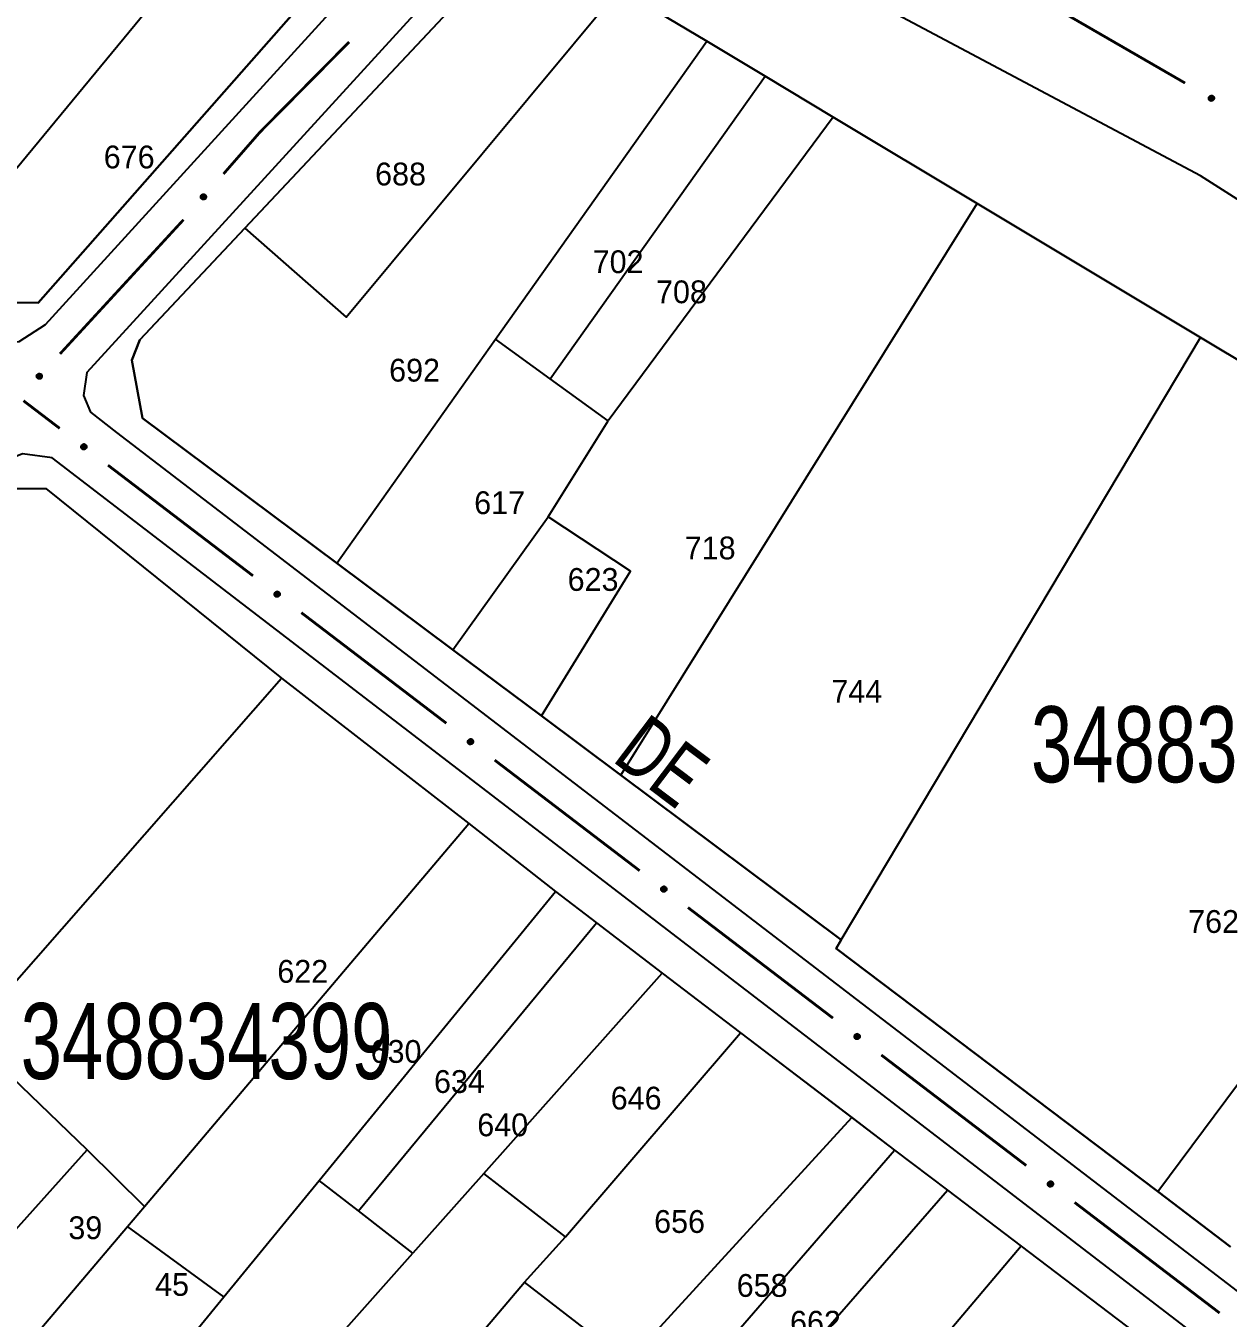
# Model space of a CAD drawing. Extents: x 199577 to 200882, y 4838726 to 4840156.
# Drawn here: x 200511 to 200590.2, y 4839317.5 to 4839402.5 of the extents above; entities that cross this region are included whole.
import ezdxf
from ezdxf.enums import TextEntityAlignment as Align

# ---------------------------------------------------------------- set-up
doc = ezdxf.new("R2010")
doc.units = 0
doc.header["$LTSCALE"] = 1.5
doc.header["$MEASUREMENT"] = 0
for name, color, linetype in [('CD_MALHA_LOTES', 7, 'CONTINUOUS'), ('CD_TXT_QUADRA', 2, 'CONTINUOUS'), ('RU-QUADRA', 210, 'CONTINUOUS'), ('SV-EIXO-RUA-PAV', 20, 'CONTINUOUS'), ('SV-RUA-PAVIM', 7, 'CONTINUOUS'), ('SV-TXT-RUA-PAV', 7, 'CONTINUOUS'), ('Th_NmrPorta', 1, 'CONTINUOUS')]:
    doc.layers.add(name, color=color, linetype=linetype)
doc.styles.add('ARIAL', font='ARIAL.SHX')

msp = doc.modelspace()

# ---------------------------------------------------------------- linework, layer by layer
at = {"layer": 'CD_MALHA_LOTES', "linetype": 'Continuous', "flags": 128}
for points in [[(200530.14, 4839417.03), (200505.87, 4839387.65)], [(200505.87, 4839387.65), (200510.07, 4839384.32), (200511.85, 4839384.28), (200536.65, 4839412.46), (200530.14, 4839417.03)], [(200550.08, 4839404.96), (200545.59, 4839407.65), (200544.03, 4839407.92), (200542.6, 4839407.47), (200525.45, 4839389.21)], [(200525.45, 4839389.21), (200532.12, 4839383.35), (200550.08, 4839404.96)], [(200555.85, 4839401.5), (200550.08, 4839404.96)], [(200541.95, 4839381.89), (200555.85, 4839401.5)], [(200559.69, 4839399.2), (200555.85, 4839401.5)], [(200545.53, 4839379.29), (200559.69, 4839399.2)], [(200564.17, 4839396.51), (200559.69, 4839399.2)], [(200564.17, 4839396.51), (200549.35, 4839376.52)], [(200573.65, 4839390.83), (200564.17, 4839396.51)], [(200550.18, 4839353.21), (200573.65, 4839390.83)], [(200588.35, 4839382.01), (200573.65, 4839390.83)], [(200525.45, 4839389.21), (200518.54, 4839381.85), (200518.01, 4839380.52), (200518.7, 4839376.7), (200531.51, 4839367.15)], [(200531.51, 4839367.15), (200541.95, 4839381.89)], [(200545.53, 4839379.29), (200541.95, 4839381.89)], [(200564.7, 4839342.37), (200588.35, 4839382.01)], [(200612.55, 4839367.5), (200588.35, 4839382.01)], [(200549.35, 4839376.52), (200545.53, 4839379.29)], [(200545.4, 4839370.21), (200549.35, 4839376.52)], [(200493.39, 4839354.05), (200510.02, 4839372.08), (200512.35, 4839372.06), (200527.86, 4839359.6)], [(200539.14, 4839361.45), (200545.4, 4839370.21)], [(200544.97, 4839357.1), (200550.82, 4839366.63), (200545.4, 4839370.21)], [(200531.51, 4839367.15), (200539.14, 4839361.45)], [(200539.14, 4839361.45), (200544.97, 4839357.1)], [(200509.82, 4839339.01), (200527.86, 4839359.6)], [(200527.86, 4839359.6), (200540.18, 4839350.02)], [(200544.97, 4839357.1), (200550.18, 4839353.21)], [(200550.18, 4839353.21), (200564.7, 4839342.37)], [(200518.84, 4839324.83), (200540.18, 4839350.02)], [(200540.18, 4839350.02), (200545.9, 4839345.56)], [(200530.34, 4839326.54), (200545.9, 4839345.56)], [(200545.9, 4839345.56), (200548.58, 4839343.48)], [(200532.93, 4839324.53), (200548.58, 4839343.48)], [(200548.58, 4839343.48), (200552.92, 4839340.17)], [(200564.7, 4839342.37), (200564.36, 4839341.8)], [(200564.36, 4839341.8), (200585.53, 4839325.8)], [(200541.18, 4839326.99), (200552.92, 4839340.17)], [(200552.92, 4839340.17), (200558.06, 4839336.26)], [(200585.53, 4839325.8), (200595.26, 4839338.86)], [(200546.55, 4839322.83), (200558.06, 4839336.26)], [(200558.06, 4839336.26), (200565.4, 4839330.67)], [(200515.07, 4839328.56), (200508.24, 4839335.12)], [(200550.65, 4839314.58), (200565.4, 4839330.67)], [(200565.4, 4839330.67), (200568.2, 4839328.54)], [(200508.83, 4839321.62), (200515.07, 4839328.56)], [(200518.84, 4839324.83), (200515.07, 4839328.56)], [(200553.91, 4839312.05), (200568.2, 4839328.54)], [(200568.2, 4839328.54), (200571.69, 4839325.89)], [(200524.07, 4839318.88), (200530.34, 4839326.54)], [(200532.93, 4839324.53), (200530.34, 4839326.54)], [(200541.18, 4839326.99), (200536.51, 4839321.75)], [(200546.55, 4839322.83), (200541.18, 4839326.99)], [(200557.31, 4839309.41), (200571.69, 4839325.89)], [(200571.69, 4839325.89), (200576.53, 4839322.21)], [(200585.53, 4839325.8), (200590.31, 4839322.18)], [(200517.72, 4839323.5), (200518.84, 4839324.83)], [(200536.51, 4839321.75), (200532.93, 4839324.53)], [(200511.1, 4839315.69), (200517.72, 4839323.5)], [(200524.07, 4839318.88), (200517.72, 4839323.5)], [(200543.85, 4839319.85), (200546.55, 4839322.83)], [(200576.53, 4839322.21), (200562.39, 4839305.47)], [(200576.53, 4839322.21), (200585.75, 4839315.22)], [(200524.02, 4839307.72), (200536.51, 4839321.75)], [(200530.29, 4839303.86), (200543.85, 4839319.85)], [(200547.8, 4839316.79), (200543.85, 4839319.85)], [(200517.98, 4839311.45), (200524.07, 4839318.88)]]:
    msp.add_lwpolyline(points, dxfattribs=at)
at = {"layer": 'RU-QUADRA', "linetype": 'Continuous', "flags": 128}
msp.add_lwpolyline([(200461.5, 4839425.94), (200472.33, 4839438.79), (200477.16, 4839444.52), (200478.6, 4839445.71), (200481.15, 4839446.44), (200484.04, 4839445.64), (200489.46, 4839442.3), (200501.43, 4839435.2), (200508.08, 4839431.16), (200514.26, 4839426.88), (200515.31, 4839428.58), (200531.2, 4839418.73), (200530.14, 4839417.03), (200536.65, 4839412.46), (200511.85, 4839384.28), (200510.07, 4839384.32), (200505.87, 4839387.65), (200492.51, 4839398.23), (200486.64, 4839402.87), (200480.66, 4839407.61), (200465.81, 4839419.37), (200461.47, 4839423.15)], close=True, dxfattribs=at)
for points in [[(200590.31, 4839322.18), (200585.53, 4839325.8), (200564.36, 4839341.8), (200564.7, 4839342.37), (200550.18, 4839353.21), (200544.97, 4839357.1), (200539.14, 4839361.45), (200531.51, 4839367.15), (200518.7, 4839376.7), (200518.01, 4839380.52), (200518.54, 4839381.85), (200525.45, 4839389.21), (200542.6, 4839407.47), (200544.03, 4839407.92), (200545.59, 4839407.65), (200550.08, 4839404.96), (200555.85, 4839401.5), (200559.69, 4839399.2), (200564.17, 4839396.51), (200573.65, 4839390.83), (200588.35, 4839382.01), (200612.55, 4839367.5)], [(200511.1, 4839315.69), (200506.33, 4839318.64), (200502.42, 4839321.04), (200478.96, 4839335.51), (200479.04, 4839338.48), (200484.03, 4839343.9), (200489.02, 4839349.31), (200493.39, 4839354.05), (200510.02, 4839372.08), (200512.35, 4839372.06), (200527.86, 4839359.6), (200540.18, 4839350.02), (200545.9, 4839345.56), (200548.58, 4839343.48), (200552.92, 4839340.17), (200558.06, 4839336.26), (200568.2, 4839328.54), (200571.69, 4839325.89), (200576.53, 4839322.21), (200585.75, 4839315.22)]]:
    msp.add_lwpolyline(points, dxfattribs=at)
at = {"layer": 'SV-EIXO-RUA-PAV', "const_width": 0.18}
for points in [[(200576.934704, 4839404.754677), (200587.324769, 4839398.750798)], [(200526.44, 4839395.52), (200532.309673, 4839401.452736)], [(200524.037013, 4839392.766877), (200526.009737, 4839395.027044)], [(200526.009737, 4839395.027044), (200526.44, 4839395.52)], [(200513.277588, 4839380.926224), (200521.406012, 4839389.753949)], [(200513.259363, 4839376.027335), (200510.873818, 4839377.846449)], [(200525.982269, 4839366.325393), (200516.44009, 4839373.60185)], [(200538.705174, 4839356.623452), (200529.162995, 4839363.899908)], [(200551.42808, 4839346.92151), (200541.885901, 4839354.197966)], [(200564.150986, 4839337.219568), (200554.608806, 4839344.496024)], [(200576.873891, 4839327.517626), (200567.331712, 4839334.794083)], [(200589.596797, 4839317.815685), (200580.054618, 4839325.092141)]]:
    msp.add_lwpolyline(points, dxfattribs=at)
at = {"layer": 'SV-EIXO-RUA-PAV'}
for points in [[(200588.987118, 4839397.917351), (200589.03418, 4839397.93066), (200589.07735, 4839397.932474), (200589.113791, 4839397.923625), (200589.143954, 4839397.907408), (200589.172944, 4839397.887341), (200589.197708, 4839397.860662), (200589.218634, 4839397.824963), (200589.232316, 4839397.777846), (200589.231269, 4839397.733501), (200589.224504, 4839397.69731), (200589.209405, 4839397.664884), (200589.18944, 4839397.637049), (200589.160876, 4839397.612241), (200589.124491, 4839397.591388), (200589.07678, 4839397.578777), (200589.034446, 4839397.577288), (200588.999423, 4839397.586773), (200588.96692, 4839397.602159), (200588.93757, 4839397.623), (200588.913412, 4839397.649329), (200588.892482, 4839397.686001), (200588.880658, 4839397.733256), (200588.878691, 4839397.775463), (200588.887682, 4839397.81061), (200588.903551, 4839397.842268), (200588.923323, 4839397.871589), (200588.949106, 4839397.897599), (200588.987118, 4839397.917351)], [(200522.544449, 4839391.224237), (200522.540444, 4839391.272981), (200522.54697, 4839391.315694), (200522.562666, 4839391.349751), (200522.584384, 4839391.37623), (200522.609653, 4839391.400817), (200522.640599, 4839391.419985), (200522.679658, 4839391.433651), (200522.728527, 4839391.438011), (200522.771842, 4839391.42845), (200522.806055, 4839391.414849), (200522.834969, 4839391.393792), (200522.858443, 4839391.368844), (200522.87729, 4839391.336041), (200522.890753, 4839391.296323), (200522.893948, 4839391.247078), (200522.887264, 4839391.205248), (200522.871216, 4839391.172704), (200522.849864, 4839391.14377), (200522.823765, 4839391.118978), (200522.79328, 4839391.100337), (200522.753266, 4839391.086854), (200522.704618, 4839391.084345), (200522.662822, 4839391.090536), (200522.630062, 4839391.106122), (200522.602049, 4839391.127785), (200522.57708, 4839391.15283), (200522.556517, 4839391.183135), (200522.544449, 4839391.224237)], [(200511.744546, 4839379.423804), (200511.741838, 4839379.472637), (200511.749497, 4839379.515161), (200511.766093, 4839379.548789), (200511.788507, 4839379.574682), (200511.814421, 4839379.598588), (200511.845865, 4839379.616927), (200511.885274, 4839379.62955), (200511.934241, 4839379.632609), (200511.977287, 4839379.621901), (200512.011126, 4839379.607394), (200512.039471, 4839379.585577), (200512.062273, 4839379.560013), (200512.080242, 4839379.526721), (200512.092644, 4839379.486659), (200512.094529, 4839379.437346), (200512.086735, 4839379.395709), (200512.069828, 4839379.363604), (200512.047714, 4839379.335247), (200512.020966, 4839379.311157), (200511.989995, 4839379.293334), (200511.949637, 4839379.280919), (200511.90094, 4839379.279703), (200511.859323, 4839379.287003), (200511.826989, 4839379.303454), (200511.799562, 4839379.325855), (200511.775268, 4839379.351554), (200511.755517, 4839379.382396), (200511.744546, 4839379.423804)], [(200514.897229, 4839374.639935), (200514.848856, 4839374.632719), (200514.805806, 4839374.636409), (200514.770786, 4839374.649821), (200514.74293, 4839374.669742), (200514.716728, 4839374.693332), (200514.695557, 4839374.722944), (200514.679341, 4839374.761015), (200514.671762, 4839374.809489), (200514.678441, 4839374.853341), (200514.689753, 4839374.888378), (200514.708853, 4839374.91862), (200514.732196, 4839374.943691), (200514.763682, 4839374.964664), (200514.802424, 4839374.980721), (200514.851351, 4839374.987162), (200514.893531, 4839374.983255), (200514.927063, 4839374.969393), (200514.957346, 4839374.949998), (200514.983807, 4839374.925594), (200515.004421, 4839374.896407), (200515.020518, 4839374.857371), (200515.026235, 4839374.808996), (200515.022819, 4839374.766881), (200515.009431, 4839374.733163), (200514.989666, 4839374.70378), (200514.966325, 4839374.677212), (200514.937444, 4839374.654692), (200514.897229, 4839374.639935)], [(200527.620134, 4839364.937993), (200527.571761, 4839364.930777), (200527.528711, 4839364.934467), (200527.493691, 4839364.947879), (200527.465836, 4839364.9678), (200527.439633, 4839364.99139), (200527.418463, 4839365.021003), (200527.402247, 4839365.059073), (200527.394668, 4839365.107547), (200527.401346, 4839365.151399), (200527.412658, 4839365.186436), (200527.431759, 4839365.216679), (200527.455102, 4839365.241749), (200527.486588, 4839365.262722), (200527.52533, 4839365.278779), (200527.574257, 4839365.28522), (200527.616437, 4839365.281313), (200527.649969, 4839365.267451), (200527.680251, 4839365.248057), (200527.706713, 4839365.223652), (200527.727327, 4839365.194465), (200527.743423, 4839365.155429), (200527.749141, 4839365.107054), (200527.745724, 4839365.06494), (200527.732337, 4839365.031222), (200527.712571, 4839365.001839), (200527.68923, 4839364.97527), (200527.66035, 4839364.95275), (200527.620134, 4839364.937993)], [(200540.34304, 4839355.236051), (200540.294667, 4839355.228835), (200540.251617, 4839355.232525), (200540.216597, 4839355.245938), (200540.188741, 4839355.265859), (200540.162539, 4839355.289449), (200540.141369, 4839355.319061), (200540.125152, 4839355.357132), (200540.117573, 4839355.405606), (200540.124252, 4839355.449458), (200540.135564, 4839355.484494), (200540.154664, 4839355.514737), (200540.178007, 4839355.539807), (200540.209494, 4839355.56078), (200540.248235, 4839355.576837), (200540.297162, 4839355.583279), (200540.339342, 4839355.579372), (200540.372875, 4839355.565509), (200540.403157, 4839355.546115), (200540.429619, 4839355.521711), (200540.450232, 4839355.492523), (200540.466329, 4839355.453487), (200540.472047, 4839355.405112), (200540.46863, 4839355.362998), (200540.455242, 4839355.32928), (200540.435477, 4839355.299897), (200540.412136, 4839355.273328), (200540.383255, 4839355.250808), (200540.34304, 4839355.236051)], [(200553.065946, 4839345.534109), (200553.017572, 4839345.526894), (200552.974522, 4839345.530584), (200552.939502, 4839345.543996), (200552.911647, 4839345.563917), (200552.885444, 4839345.587507), (200552.864274, 4839345.617119), (200552.848058, 4839345.65519), (200552.840479, 4839345.703664), (200552.847157, 4839345.747516), (200552.85847, 4839345.782553), (200552.87757, 4839345.812795), (200552.900913, 4839345.837865), (200552.932399, 4839345.858839), (200552.971141, 4839345.874896), (200553.020068, 4839345.881337), (200553.062248, 4839345.87743), (200553.09578, 4839345.863568), (200553.126062, 4839345.844173), (200553.152524, 4839345.819769), (200553.173138, 4839345.790581), (200553.189234, 4839345.751546), (200553.194952, 4839345.70317), (200553.191536, 4839345.661056), (200553.178148, 4839345.627338), (200553.158383, 4839345.597955), (200553.135042, 4839345.571387), (200553.106161, 4839345.548867), (200553.065946, 4839345.534109)], [(200565.788851, 4839335.832168), (200565.740478, 4839335.824952), (200565.697428, 4839335.828642), (200565.662408, 4839335.842054), (200565.634552, 4839335.861975), (200565.60835, 4839335.885565), (200565.58718, 4839335.915177), (200565.570963, 4839335.953248), (200565.563384, 4839336.001722), (200565.570063, 4839336.045574), (200565.581375, 4839336.080611), (200565.600475, 4839336.110853), (200565.623818, 4839336.135924), (200565.655305, 4839336.156897), (200565.694046, 4839336.172954), (200565.742973, 4839336.179395), (200565.785154, 4839336.175488), (200565.818686, 4839336.161626), (200565.848968, 4839336.142231), (200565.87543, 4839336.117827), (200565.896043, 4839336.08864), (200565.91214, 4839336.049604), (200565.917858, 4839336.001229), (200565.914441, 4839335.959115), (200565.901053, 4839335.925396), (200565.881288, 4839335.896013), (200565.857947, 4839335.869445), (200565.829066, 4839335.846925), (200565.788851, 4839335.832168)], [(200578.511757, 4839326.130226), (200578.463384, 4839326.12301), (200578.420334, 4839326.1267), (200578.385314, 4839326.140112), (200578.357458, 4839326.160033), (200578.331256, 4839326.183624), (200578.310085, 4839326.213236), (200578.293869, 4839326.251306), (200578.28629, 4839326.29978), (200578.292968, 4839326.343633), (200578.304281, 4839326.378669), (200578.323381, 4839326.408912), (200578.346724, 4839326.433982), (200578.37821, 4839326.454955), (200578.416952, 4839326.471012), (200578.465879, 4839326.477454), (200578.508059, 4839326.473546), (200578.541591, 4839326.459684), (200578.571873, 4839326.44029), (200578.598335, 4839326.415885), (200578.618949, 4839326.386698), (200578.635046, 4839326.347662), (200578.640763, 4839326.299287), (200578.637347, 4839326.257173), (200578.623959, 4839326.223455), (200578.604194, 4839326.194072), (200578.580853, 4839326.167503), (200578.551972, 4839326.144983), (200578.511757, 4839326.130226)]]:
    msp.add_lwpolyline(points, close=True, dxfattribs=at)
for points in [[(200588.878691, 4839397.775463), (200589.18944, 4839397.637049)], [(200588.880658, 4839397.733256), (200589.160876, 4839397.612241)], [(200588.881053, 4839397.752407), (200589.170538, 4839397.626103)], [(200588.885807, 4839397.790634), (200589.196558, 4839397.652042)], [(200588.887682, 4839397.81061), (200589.209405, 4839397.664884)], [(200588.89066, 4839397.709032), (200589.139792, 4839397.602895)], [(200588.892482, 4839397.686001), (200589.124491, 4839397.591388)], [(200588.89765, 4839397.824766), (200589.214125, 4839397.679714)], [(200588.903551, 4839397.842268), (200589.224504, 4839397.69731)], [(200588.908905, 4839397.66697), (200589.093686, 4839397.588562)], [(200588.913412, 4839397.649329), (200589.07678, 4839397.578777)], [(200588.917264, 4839397.855982), (200589.224471, 4839397.719438)], [(200588.923323, 4839397.871589), (200589.231269, 4839397.733501)], [(200588.929566, 4839397.634544), (200589.049813, 4839397.580819)], [(200588.93757, 4839397.623), (200589.034446, 4839397.577288)], [(200588.940239, 4839397.882105), (200589.228044, 4839397.758348)], [(200588.949106, 4839397.897599), (200589.232316, 4839397.777846)], [(200588.96794, 4839397.905497), (200589.221483, 4839397.801539)], [(200588.987118, 4839397.917351), (200589.218634, 4839397.824963)], [(200589.013048, 4839397.923559), (200589.201557, 4839397.846148)], [(200589.03418, 4839397.93066), (200589.197708, 4839397.860662)], [(200589.058785, 4839397.9318), (200589.177168, 4839397.877577)], [(200589.07735, 4839397.932474), (200589.172944, 4839397.887341)], [(200522.540444, 4839391.272981), (200522.640599, 4839391.419985)], [(200522.543346, 4839391.250877), (200522.655583, 4839391.420969)], [(200522.544059, 4839391.297346), (200522.620048, 4839391.403083)], [(200522.544449, 4839391.224237), (200522.679658, 4839391.433651)], [(200522.54697, 4839391.315694), (200522.609653, 4839391.400817)], [(200522.552391, 4839391.203137), (200522.703192, 4839391.431939)], [(200522.556517, 4839391.183135), (200522.728527, 4839391.438011)], [(200522.570016, 4839391.171453), (200522.746838, 4839391.430067)], [(200522.57708, 4839391.15283), (200522.771842, 4839391.42845)], [(200522.59123, 4839391.143881), (200522.784334, 4839391.419074)], [(200522.602049, 4839391.127785), (200522.806055, 4839391.414849)], [(200522.618089, 4839391.118627), (200522.821324, 4839391.401277)], [(200522.630062, 4839391.106122), (200522.834969, 4839391.393792)], [(200522.649304, 4839391.100438), (200522.845099, 4839391.378715)], [(200522.662822, 4839391.090536), (200522.858443, 4839391.368844)], [(200522.685902, 4839391.088417), (200522.865547, 4839391.348189)], [(200522.704618, 4839391.084345), (200522.87729, 4839391.336041)], [(200522.730314, 4839391.089498), (200522.882405, 4839391.313552)], [(200522.753266, 4839391.086854), (200522.890753, 4839391.296323)], [(200522.775101, 4839391.099309), (200522.887599, 4839391.265551)], [(200522.79328, 4839391.100337), (200522.893948, 4839391.247078)], [(200522.810897, 4839391.113345), (200522.886756, 4839391.221007)], [(200522.823765, 4839391.118978), (200522.887264, 4839391.205248)], [(200511.741838, 4839379.472637), (200511.845865, 4839379.616927)], [(200511.744152, 4839379.450464), (200511.86087, 4839379.617512)], [(200511.744546, 4839379.423804), (200511.885274, 4839379.62955)], [(200511.7461, 4839379.496897), (200511.824872, 4839379.600577)], [(200511.749497, 4839379.515161), (200511.814421, 4839379.598588)], [(200511.751924, 4839379.4025), (200511.908754, 4839379.627213)], [(200511.755517, 4839379.382396), (200511.934241, 4839379.632609)], [(200511.768701, 4839379.370359), (200511.952335, 4839379.624182)], [(200511.775268, 4839379.351554), (200511.977287, 4839379.621901)], [(200511.789174, 4839379.342233), (200511.989525, 4839379.612196)], [(200511.799562, 4839379.325855), (200512.011126, 4839379.607394)], [(200511.815353, 4839379.316273), (200512.02603, 4839379.593422)], [(200511.826989, 4839379.303454), (200512.039471, 4839379.585577)], [(200511.846073, 4839379.297261), (200512.049197, 4839379.570235)], [(200511.859323, 4839379.287003), (200512.062273, 4839379.560013)], [(200511.882339, 4839379.284271), (200512.068825, 4839379.539177)], [(200511.90094, 4839379.279703), (200512.080242, 4839379.526721)], [(200511.926764, 4839379.284172), (200512.084757, 4839379.504104)], [(200511.949637, 4839379.280919), (200512.092644, 4839379.486659)], [(200511.971796, 4839379.292789), (200512.088673, 4839379.455981)], [(200511.989995, 4839379.293334), (200512.094529, 4839379.437346)], [(200512.007953, 4839379.305868), (200512.086646, 4839379.411476)], [(200512.020966, 4839379.311157), (200512.086735, 4839379.395709)], [(200514.937444, 4839374.654692), (200514.671762, 4839374.809489)], [(200514.966325, 4839374.677212), (200514.678441, 4839374.853341)], [(200514.948209, 4839374.668932), (200514.678479, 4839374.828285)], [(200514.897229, 4839374.639935), (200514.679341, 4839374.761015)], [(200514.917758, 4839374.649253), (200514.679495, 4839374.784611)], [(200514.974319, 4839374.691921), (200514.686971, 4839374.866425)], [(200514.989666, 4839374.70378), (200514.689753, 4839374.888378)], [(200514.87072, 4839374.637075), (200514.693585, 4839374.73783)], [(200514.848856, 4839374.632719), (200514.695557, 4839374.722944)], [(200514.997744, 4839374.72039), (200514.702286, 4839374.904511)], [(200515.009431, 4839374.733163), (200514.708853, 4839374.91862)], [(200514.824306, 4839374.634716), (200514.71378, 4839374.703555)], [(200514.805806, 4839374.636409), (200514.716728, 4839374.693332)], [(200515.013832, 4839374.752738), (200514.723228, 4839374.929724)], [(200515.022819, 4839374.766881), (200514.732196, 4839374.943691)], [(200515.023409, 4839374.790051), (200514.752336, 4839374.952144)], [(200515.026235, 4839374.808996), (200514.763682, 4839374.964664)], [(200515.019396, 4839374.834295), (200514.785784, 4839374.971253)], [(200515.020518, 4839374.857371), (200514.802424, 4839374.980721)], [(200515.006648, 4839374.878336), (200514.833338, 4839374.979607)], [(200515.004421, 4839374.896407), (200514.851351, 4839374.987162)], [(200514.990278, 4839374.913127), (200514.87784, 4839374.981707)], [(200514.983807, 4839374.925594), (200514.893531, 4839374.983255)], [(200527.727327, 4839365.194465), (200527.574257, 4839365.28522)], [(200527.66035, 4839364.95275), (200527.394668, 4839365.107547)], [(200527.68923, 4839364.97527), (200527.401346, 4839365.151399)], [(200527.671114, 4839364.966991), (200527.401385, 4839365.126343)], [(200527.620134, 4839364.937993), (200527.402247, 4839365.059073)], [(200527.640664, 4839364.947311), (200527.4024, 4839365.082669)], [(200527.697225, 4839364.98998), (200527.409877, 4839365.164483)], [(200527.712571, 4839365.001839), (200527.412658, 4839365.186436)], [(200527.593625, 4839364.935133), (200527.416491, 4839365.035888)], [(200527.571761, 4839364.930777), (200527.418463, 4839365.021003)], [(200527.72065, 4839365.018449), (200527.425191, 4839365.202569)], [(200527.732337, 4839365.031222), (200527.431759, 4839365.216679)], [(200527.547211, 4839364.932775), (200527.436686, 4839365.001613)], [(200527.528711, 4839364.934467), (200527.439633, 4839364.99139)], [(200527.736737, 4839365.050797), (200527.446134, 4839365.227783)], [(200527.745724, 4839365.06494), (200527.455102, 4839365.241749)], [(200527.746314, 4839365.088109), (200527.475242, 4839365.250202)], [(200527.749141, 4839365.107054), (200527.486588, 4839365.262722)], [(200527.742301, 4839365.132353), (200527.50869, 4839365.269311)], [(200527.743423, 4839365.155429), (200527.52533, 4839365.278779)], [(200527.729553, 4839365.176394), (200527.556244, 4839365.277665)], [(200527.713183, 4839365.211185), (200527.600745, 4839365.279766)], [(200527.706713, 4839365.223652), (200527.616437, 4839365.281313)], [(200540.383255, 4839355.250808), (200540.117573, 4839355.405606)], [(200540.412136, 4839355.273328), (200540.124252, 4839355.449458)], [(200540.39402, 4839355.265049), (200540.12429, 4839355.424402)], [(200540.34304, 4839355.236051), (200540.125152, 4839355.357132)], [(200540.363569, 4839355.24537), (200540.125306, 4839355.380727)], [(200540.42013, 4839355.288038), (200540.132782, 4839355.462542)], [(200540.435477, 4839355.299897), (200540.135564, 4839355.484494)], [(200540.316531, 4839355.233191), (200540.139397, 4839355.333947)], [(200540.294667, 4839355.228835), (200540.141369, 4839355.319061)], [(200540.443555, 4839355.316507), (200540.148097, 4839355.500627)], [(200540.455242, 4839355.32928), (200540.154664, 4839355.514737)], [(200540.270117, 4839355.230833), (200540.159591, 4839355.299671)], [(200540.251617, 4839355.232525), (200540.162539, 4839355.289449)], [(200540.459643, 4839355.348855), (200540.16904, 4839355.525841)], [(200540.46863, 4839355.362998), (200540.178007, 4839355.539807)], [(200540.46922, 4839355.386168), (200540.198147, 4839355.54826)], [(200540.472047, 4839355.405112), (200540.209494, 4839355.56078)], [(200540.465207, 4839355.430412), (200540.231595, 4839355.56737)], [(200540.466329, 4839355.453487), (200540.248235, 4839355.576837)], [(200540.452459, 4839355.474452), (200540.279149, 4839355.575723)], [(200540.450232, 4839355.492523), (200540.297162, 4839355.583279)], [(200540.436089, 4839355.509243), (200540.323651, 4839355.577824)], [(200540.429619, 4839355.521711), (200540.339342, 4839355.579372)], [(200553.135042, 4839345.571387), (200552.847157, 4839345.747516)], [(200553.143036, 4839345.586096), (200552.855688, 4839345.7606)], [(200553.158383, 4839345.597955), (200552.85847, 4839345.782553)], [(200553.166461, 4839345.614565), (200552.871002, 4839345.798685)], [(200553.178148, 4839345.627338), (200552.87757, 4839345.812795)], [(200553.182548, 4839345.646913), (200552.891945, 4839345.823899)], [(200553.191536, 4839345.661056), (200552.900913, 4839345.837865)], [(200553.192126, 4839345.684226), (200552.921053, 4839345.846318)], [(200553.194952, 4839345.70317), (200552.932399, 4839345.858839)], [(200553.188112, 4839345.72847), (200552.954501, 4839345.865428)], [(200553.189234, 4839345.751546), (200552.971141, 4839345.874896)], [(200553.175364, 4839345.772511), (200553.002055, 4839345.873781)], [(200553.173138, 4839345.790581), (200553.020068, 4839345.881337)], [(200553.158995, 4839345.807301), (200553.046556, 4839345.875882)], [(200553.152524, 4839345.819769), (200553.062248, 4839345.87743)], [(200553.106161, 4839345.548867), (200552.840479, 4839345.703664)], [(200553.116926, 4839345.563107), (200552.847196, 4839345.72246)], [(200553.065946, 4839345.534109), (200552.848058, 4839345.65519)], [(200553.086475, 4839345.543428), (200552.848211, 4839345.678786)], [(200553.039437, 4839345.53125), (200552.862302, 4839345.632005)], [(200553.017572, 4839345.526894), (200552.864274, 4839345.617119)], [(200552.993023, 4839345.528891), (200552.882497, 4839345.59773)], [(200552.974522, 4839345.530584), (200552.885444, 4839345.587507)], [(200565.829066, 4839335.846925), (200565.563384, 4839336.001722)], [(200565.857947, 4839335.869445), (200565.570063, 4839336.045574)], [(200565.839831, 4839335.861166), (200565.570101, 4839336.020518)], [(200565.788851, 4839335.832168), (200565.570963, 4839335.953248)], [(200565.809381, 4839335.841486), (200565.571117, 4839335.976844)], [(200565.865942, 4839335.884155), (200565.578593, 4839336.058658)], [(200565.881288, 4839335.896013), (200565.581375, 4839336.080611)], [(200565.762342, 4839335.829308), (200565.585208, 4839335.930063)], [(200565.740478, 4839335.824952), (200565.58718, 4839335.915177)], [(200565.889367, 4839335.912623), (200565.593908, 4839336.096744)], [(200565.901053, 4839335.925396), (200565.600475, 4839336.110853)], [(200565.715928, 4839335.82695), (200565.605402, 4839335.895788)], [(200565.697428, 4839335.828642), (200565.60835, 4839335.885565)], [(200565.905454, 4839335.944971), (200565.614851, 4839336.121957)], [(200565.914441, 4839335.959115), (200565.623818, 4839336.135924)], [(200565.915031, 4839335.982284), (200565.643959, 4839336.144377)], [(200565.917858, 4839336.001229), (200565.655305, 4839336.156897)], [(200565.911018, 4839336.026528), (200565.677407, 4839336.163486)], [(200565.91214, 4839336.049604), (200565.694046, 4839336.172954)], [(200565.89827, 4839336.070569), (200565.72496, 4839336.17184)], [(200565.896043, 4839336.08864), (200565.742973, 4839336.179395)], [(200565.8819, 4839336.10536), (200565.769462, 4839336.17394)], [(200565.87543, 4839336.117827), (200565.785154, 4839336.175488)], [(200578.551972, 4839326.144983), (200578.28629, 4839326.29978)], [(200578.580853, 4839326.167503), (200578.292968, 4839326.343633)], [(200578.562737, 4839326.159224), (200578.293007, 4839326.318577)], [(200578.511757, 4839326.130226), (200578.293869, 4839326.251306)], [(200578.532286, 4839326.139544), (200578.294023, 4839326.274902)], [(200578.588847, 4839326.182213), (200578.301499, 4839326.356717)], [(200578.604194, 4839326.194072), (200578.304281, 4839326.378669)], [(200578.485248, 4839326.127366), (200578.308113, 4839326.228122)], [(200578.463384, 4839326.12301), (200578.310085, 4839326.213236)], [(200578.612272, 4839326.210682), (200578.316813, 4839326.394802)], [(200578.623959, 4839326.223455), (200578.323381, 4839326.408912)], [(200578.438834, 4839326.125008), (200578.328308, 4839326.193846)], [(200578.420334, 4839326.1267), (200578.331256, 4839326.183624)], [(200578.62836, 4839326.24303), (200578.337756, 4839326.420016)], [(200578.637347, 4839326.257173), (200578.346724, 4839326.433982)], [(200578.637937, 4839326.280342), (200578.366864, 4839326.442435)], [(200578.640763, 4839326.299287), (200578.37821, 4839326.454955)], [(200578.633924, 4839326.324586), (200578.400312, 4839326.461545)], [(200578.635046, 4839326.347662), (200578.416952, 4839326.471012)], [(200578.621176, 4839326.368627), (200578.447866, 4839326.469898)], [(200578.618949, 4839326.386698), (200578.465879, 4839326.477454)], [(200578.604806, 4839326.403418), (200578.492368, 4839326.471999)], [(200578.598335, 4839326.415885), (200578.508059, 4839326.473546)]]:
    msp.add_lwpolyline(points, dxfattribs=at)
at = {"layer": 'SV-RUA-PAVIM', "linetype": 'Continuous'}
for points in [[(200506.67, 4839383.67, 11.32), (200509.04, 4839381.62, 11.32), (200510.6, 4839381.74, 11.32), (200512.33, 4839382.86, 11.32), (200541.24, 4839414.58, 11.32), (200541.55, 4839415.74, 11.93), (200541.49, 4839416.67, 11.93), (200541.11, 4839418.46, 11.69), (200490.15, 4839451.35, 12.09), (200485.86, 4839453.04, 12.09), (200482.95, 4839452.97, 12.45), (200480.38, 4839452.36, 12.53), (200476.88, 4839448.41, 12.53), (200458.83, 4839425.51, 12.53), (200458.51, 4839423.67, 12.53), (200459.19, 4839421.72, 12.53)], [(200588.33, 4839392.65, 11.89), (200548.78, 4839413.67, 11.89), (200548.78, 4839413.69, 11.89), (200546.49, 4839413.37, 11.89), (200545.46, 4839412.98, 11.89), (200515.04, 4839379.7, 10.47), (200514.83, 4839378.19, 10.47), (200515.29, 4839377.1, 10.47), (200516.99, 4839375.76, 10.47), (200618.16, 4839298.27, 7.34), (200620.16, 4839298.15, 7.34), (200622.47, 4839298.66, 7.34), (200664.04, 4839344.46, 10.73)], [(200581.98, 4839269.21, 5.61), (200586.31, 4839266.44, 5.82), (200588.71, 4839266.19, 6.03), (200590.32, 4839266.85, 6.35), (200613.42, 4839290.65, 6.69), (200614.1, 4839291.91, 6.69), (200614.39, 4839296.16, 6.75), (200512.76, 4839374.09, 10.85), (200510.82, 4839374.35, 10.85), (200509.32, 4839373.75, 10.85), (200476.51, 4839337.83, 9.54), (200476.34, 4839336.15, 9.54), (200476.96, 4839334.42, 9.54), (200478.77, 4839333.41, 9.54), (200478.78, 4839333.35, 9.54), (200554.66, 4839286.59, 7.09)]]:
    msp.add_polyline3d(points, close=True, dxfattribs=at)

# ---------------------------------------------------------------- texts
at = {"layer": 'CD_TXT_QUADRA', "style": 'ARIAL', "width": 0.7}
for s, p in [('348834200', (200577.18, 4839352.74)), ('348834399', (200510.69, 4839333.21))]:
    msp.add_text(s, height=5, dxfattribs=at).set_placement(p)
at = {"layer": 'SV-TXT-RUA-PAV', "style": 'ARIAL', "width": 0.7}
msp.add_text('DE', height=4, rotation=323, dxfattribs=at).set_placement((200549.55, 4839354.17))
at = {"layer": 'Th_NmrPorta', "color": 1}
for s, p in [('676', (200516.160305, 4839393.884517)), ('688', (200534.020305, 4839392.764517)), ('702', (200548.33679, 4839386.991219)), ('708', (200552.50679, 4839385.011219)), ('692', (200534.942189, 4839379.856034)), ('617', (200540.539992, 4839371.134523)), ('718', (200554.396814, 4839368.15723)), ('623', (200546.689992, 4839366.084523)), ('744', (200564.046814, 4839358.71723)), ('762', (200587.526814, 4839343.57723)), ('622', (200527.583349, 4839340.29577)), ('630', (200533.723349, 4839335.02577)), ('634', (200537.893349, 4839333.04577)), ('646', (200549.523349, 4839331.95577)), ('640', (200540.743349, 4839330.19577)), ('656', (200552.383349, 4839323.83577)), ('39', (200513.830305, 4839323.424517)), ('45', (200519.540305, 4839319.694517)), ('658', (200557.817015, 4839319.627344)), ('662', (200561.327015, 4839317.207344))]:
    msp.add_text(s, height=1.5, dxfattribs=at).set_placement(p, align=Align.MIDDLE_LEFT)

doc.saveas('drawing.dxf')
